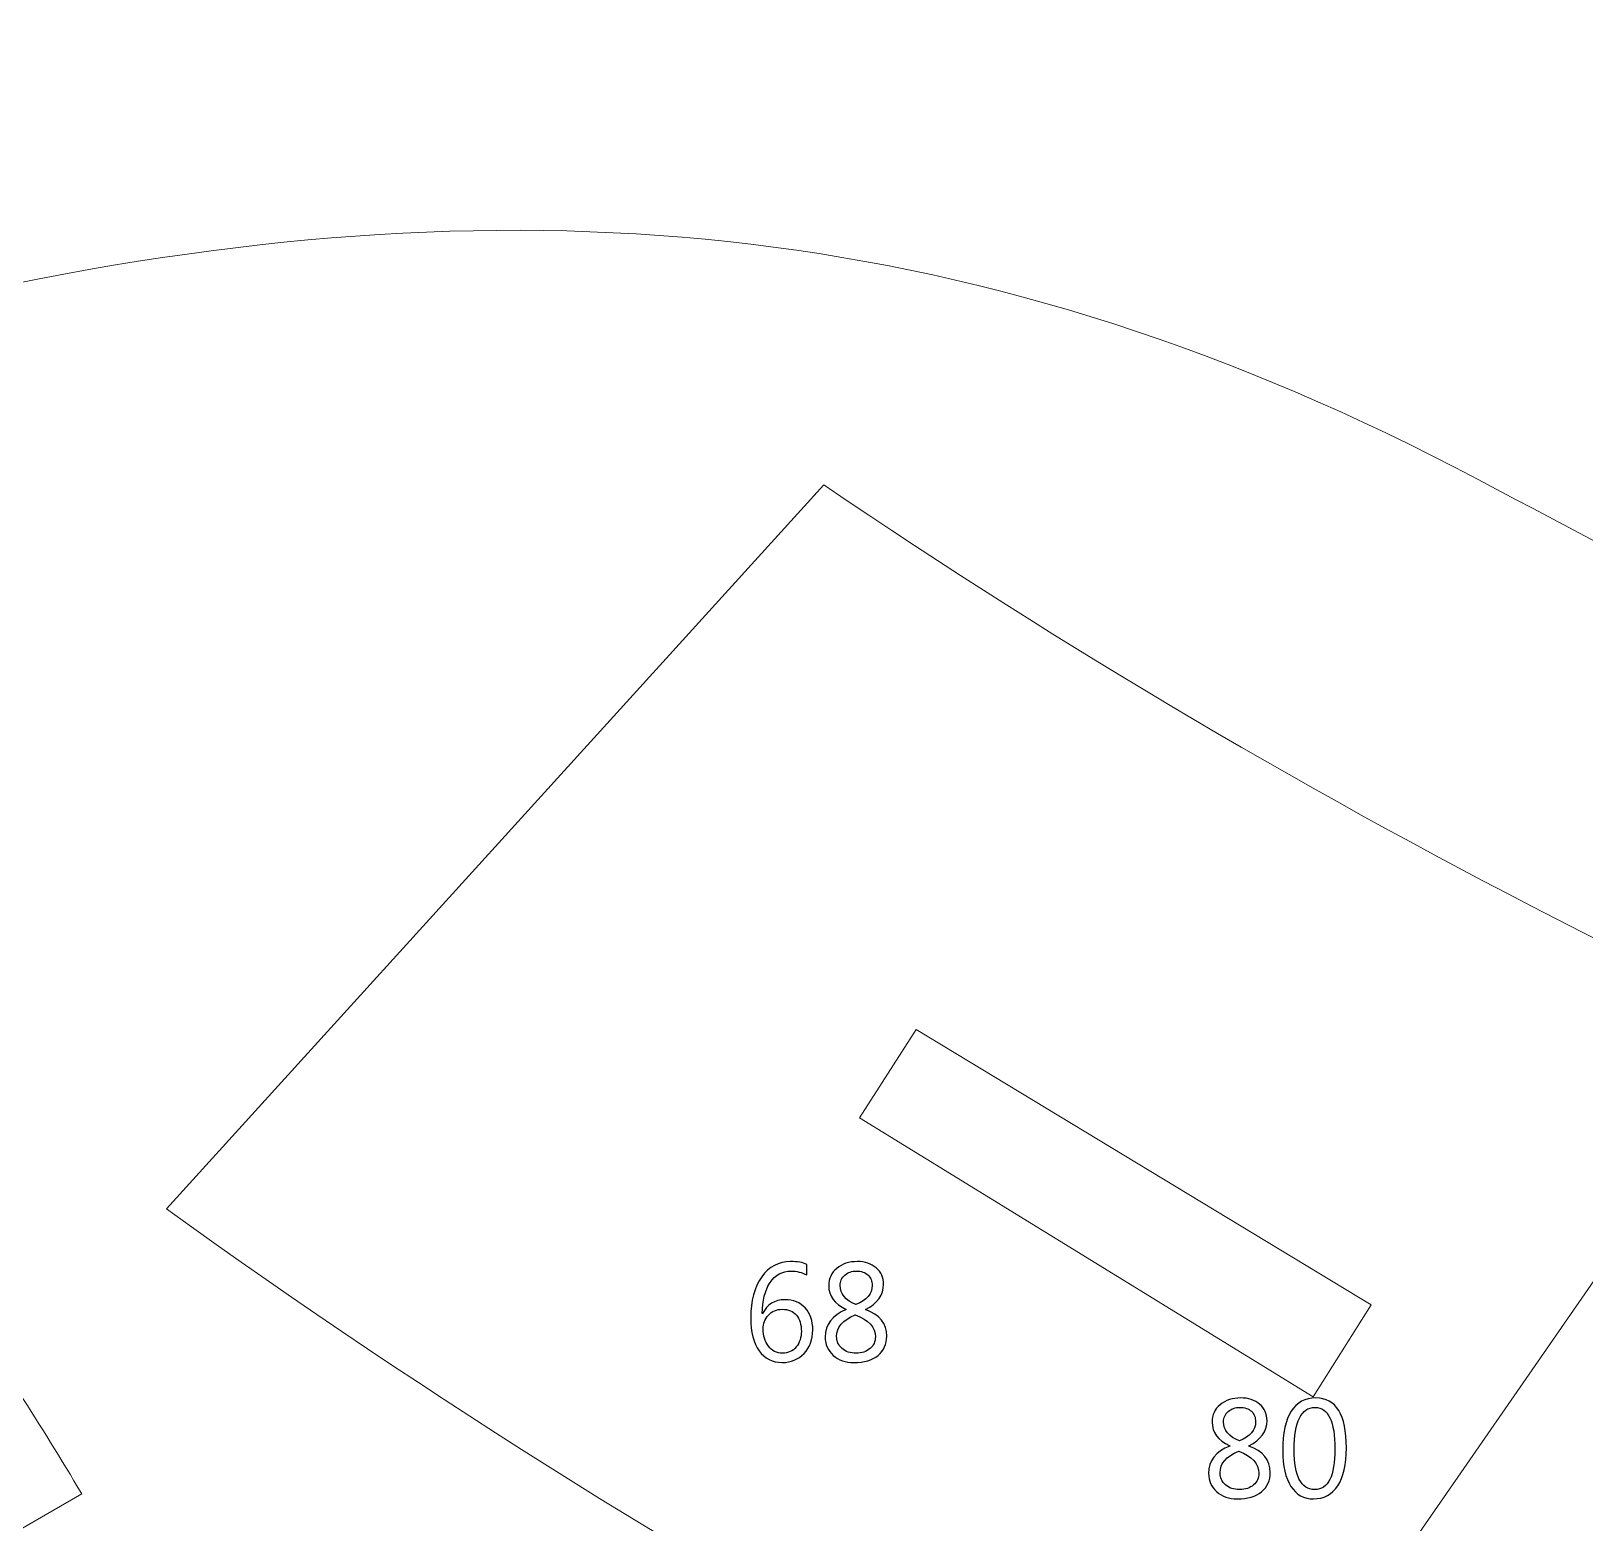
# Model space of a CAD drawing. Header units: centimetres. Extents: x -370 to 378, y -504 to 433.
# Drawn here: x 181.4 to 271.3, y -226.7 to -140.4 of the extents above; entities that cross this region are included whole.
import ezdxf

# ---------------------------------------------------------------- set-up
doc = ezdxf.new("R2010")
doc.units = ezdxf.units.CM
doc.header["$MEASUREMENT"] = 0
doc.layers.add('Camada 1', color=7, linetype='Continuous')
doc.layers.add('Camada 2', color=20, linetype='Continuous')

msp = doc.modelspace()

# ---------------------------------------------------------------- linework, layer by layer
at = {"layer": 'Camada 1', "lineweight": 9}
for points, knots in [([(137.092, -216.994), (136.747, -218.65), (136.257, -219.747), (135.38, -221.926), (135.38, -221.926), (133.431, -227.614), (132.317, -230.896), (138.351, -233.122), (138.351, -233.122), (141.451, -234.024), (144.06, -235.007), (146.264, -236.06), (146.264, -236.06), (157.279, -240.616), (157.806, -257.039), (153.585, -268.08), (153.585, -268.08), (150.554, -273.02), (154.874, -278.981), (158.998, -277.599), (158.998, -277.599), (158.998, -277.599), (200.265, -263.941), (200.265, -263.941), (200.265, -263.941), (199.078, -259.462), (197.865, -255.127), (196.269, -250.648), (196.269, -250.648), (196.269, -250.648), (185.917, -254.886), (185.917, -254.886), (185.917, -254.886), (185.917, -254.886), (183.87, -249.048), (183.87, -249.048), (183.87, -249.048), (183.87, -249.048), (194.175, -244.595), (194.175, -244.595), (194.175, -244.595), (191.937, -239.747), (190.018, -235.133), (187.54, -230.527), (187.54, -230.527), (187.54, -230.527), (176.891, -236.411), (176.891, -236.411), (176.891, -236.411), (176.891, -236.411), (173.702, -231.123), (173.702, -231.123), (173.702, -231.123), (173.702, -231.123), (184.284, -225.018), (184.284, -225.018), (184.284, -225.018), (181.856, -220.909), (179.557, -217.404), (176.995, -213.675), (176.995, -213.675), (176.995, -213.675), (167.179, -220.16), (167.179, -220.16), (167.179, -220.16), (167.179, -220.16), (163.824, -215.06), (163.824, -215.06), (163.824, -215.06), (163.824, -215.06), (173.043, -208.801), (173.043, -208.801), (173.043, -208.801), (170.304, -204.99), (167.76, -200.915), (165.239, -197.015), (165.239, -197.015), (165.239, -197.015), (155.176, -203.193), (155.176, -203.193), (155.176, -203.193), (155.176, -203.193), (152.45, -197.832), (152.45, -197.832), (152.45, -197.832), (152.45, -197.832), (162.39, -191.311), (162.39, -191.311), (162.39, -191.311), (152.804, -172.431), (165.878, -158.086), (180.366, -155.011), (180.366, -155.011), (211.314, -148.782), (237.929, -151.582), (266.411, -167.057), (266.411, -167.057), (285.749, -177.065), (304.826, -189.023), (323.748, -201.054), (323.748, -201.054), (335.35, -207.339), (343.347, -213.505), (356.606, -218.034), (356.606, -218.034), (360.725, -219.302), (363.063, -220.054), (364.612, -219.24), (364.612, -219.24), (370.775, -209.269), (374.509, -194.548), (373.726, -161.441), (373.726, -161.441), (371.635, -132.939), (369.522, -118.894), (363.223, -108.982), (363.223, -108.982), (353.313, -103.395), (320.988, -104.417), (278.034, -108.67), (278.034, -108.67), (248.048, -110.894), (216.683, -116.658), (183.577, -116.118), (183.577, -116.118), (168.638, -115.637), (157.286, -96.321), (142.69, -74.245), (142.69, -74.245), (134.772, -75.548), (128.308, -74.266), (124.069, -70.649), (124.069, -70.649), (119.968, -66.642), (117.668, -61.901), (117.752, -56.295), (117.752, -56.295), (117.77, -54.695), (116.652, -54.108), (114.878, -54.751), (114.878, -54.751), (93.424, -59.156), (73.077, -61.647), (54.348, -61.505), (54.348, -61.505), (54.348, -61.505), (41.999, -61.728), (41.999, -61.728), (41.999, -61.728), (24.956, -62.047), (14.48, -65.235), (11.762, -75.846), (11.762, -75.846), (11.133, -78.934), (11.272, -99.766), (11.242, -103.774), (11.242, -103.774), (11.242, -103.774), (11.31, -145.737), (11.31, -145.737), (11.31, -145.737), (11.31, -145.737), (50.232, -145.79), (50.232, -145.79), (50.232, -145.79), (50.232, -145.79), (50.173, -151.987), (50.173, -151.987), (50.173, -151.987), (50.173, -151.987), (11.302, -152.094), (11.302, -152.094), (11.302, -152.094), (11.302, -152.094), (11.481, -204.326), (11.481, -204.326), (11.481, -204.326), (11.481, -204.326), (22.704, -205.453), (22.704, -205.453), (22.704, -205.453), (22.704, -205.453), (28.161, -174.841), (28.161, -174.841), (28.161, -174.841), (28.161, -174.841), (62.988, -179.989), (62.988, -179.989), (62.988, -179.989), (62.988, -179.989), (57.26, -209.486), (57.26, -209.486), (57.26, -209.486), (57.26, -209.486), (75.57, -211.37), (75.57, -211.37), (75.57, -211.37), (75.655, -204.056), (76.501, -197.096), (78.324, -190.655), (78.324, -190.655), (80.78, -182.139), (83.802, -175.713), (88.304, -174.252), (88.304, -174.252), (88.304, -174.252), (125.029, -174.256), (125.029, -174.256), (125.029, -174.256), (127.647, -174.394), (128.823, -178.592), (127.957, -185.147), (127.957, -185.147), (127.266, -192.248), (122.328, -198.12), (119.676, -205.561), (119.676, -205.561), (117.92, -210.487), (118.364, -211.438), (122.255, -211.412), (122.255, -211.412), (122.255, -211.412), (134.399, -211.353), (134.399, -211.353), (134.399, -211.353), (136.027, -211.873), (137.523, -213.983), (137.092, -216.994)], [0, 0, 0, 0, 0.017241, 0.017241, 0.017241, 0.017241, 0.034483, 0.034483, 0.034483, 0.034483, 0.051724, 0.051724, 0.051724, 0.051724, 0.068966, 0.068966, 0.068966, 0.068966, 0.086207, 0.086207, 0.086207, 0.086207, 0.103448, 0.103448, 0.103448, 0.103448, 0.12069, 0.12069, 0.12069, 0.12069, 0.137931, 0.137931, 0.137931, 0.137931, 0.155172, 0.155172, 0.155172, 0.155172, 0.172414, 0.172414, 0.172414, 0.172414, 0.189655, 0.189655, 0.189655, 0.189655, 0.206897, 0.206897, 0.206897, 0.206897, 0.224138, 0.224138, 0.224138, 0.224138, 0.241379, 0.241379, 0.241379, 0.241379, 0.258621, 0.258621, 0.258621, 0.258621, 0.275862, 0.275862, 0.275862, 0.275862, 0.293103, 0.293103, 0.293103, 0.293103, 0.310345, 0.310345, 0.310345, 0.310345, 0.327586, 0.327586, 0.327586, 0.327586, 0.344828, 0.344828, 0.344828, 0.344828, 0.362069, 0.362069, 0.362069, 0.362069, 0.37931, 0.37931, 0.37931, 0.37931, 0.396552, 0.396552, 0.396552, 0.396552, 0.413793, 0.413793, 0.413793, 0.413793, 0.431034, 0.431034, 0.431034, 0.431034, 0.448276, 0.448276, 0.448276, 0.448276, 0.465517, 0.465517, 0.465517, 0.465517, 0.482759, 0.482759, 0.482759, 0.482759, 0.5, 0.5, 0.5, 0.5, 0.517241, 0.517241, 0.517241, 0.517241, 0.534483, 0.534483, 0.534483, 0.534483, 0.551724, 0.551724, 0.551724, 0.551724, 0.568966, 0.568966, 0.568966, 0.568966, 0.586207, 0.586207, 0.586207, 0.586207, 0.603448, 0.603448, 0.603448, 0.603448, 0.62069, 0.62069, 0.62069, 0.62069, 0.637931, 0.637931, 0.637931, 0.637931, 0.655172, 0.655172, 0.655172, 0.655172, 0.672414, 0.672414, 0.672414, 0.672414, 0.689655, 0.689655, 0.689655, 0.689655, 0.706897, 0.706897, 0.706897, 0.706897, 0.724138, 0.724138, 0.724138, 0.724138, 0.741379, 0.741379, 0.741379, 0.741379, 0.758621, 0.758621, 0.758621, 0.758621, 0.775862, 0.775862, 0.775862, 0.775862, 0.793103, 0.793103, 0.793103, 0.793103, 0.810345, 0.810345, 0.810345, 0.810345, 0.827586, 0.827586, 0.827586, 0.827586, 0.844828, 0.844828, 0.844828, 0.844828, 0.862069, 0.862069, 0.862069, 0.862069, 0.87931, 0.87931, 0.87931, 0.87931, 0.896552, 0.896552, 0.896552, 0.896552, 0.913793, 0.913793, 0.913793, 0.913793, 0.931034, 0.931034, 0.931034, 0.931034, 0.948276, 0.948276, 0.948276, 0.948276, 0.965517, 0.965517, 0.965517, 0.965517, 1, 1, 1, 1]), ([(189.19, -208.53), (189.19, -208.53), (227.209, -166.637), (227.209, -166.637), (227.209, -166.637), (255.07, -185.612), (285.69, -201.09), (318.937, -213.235), (318.937, -213.235), (318.937, -213.235), (311.45, -225.852), (311.45, -225.852), (311.45, -225.852), (311.45, -225.852), (274.34, -208.978), (274.34, -208.978), (274.34, -208.978), (274.34, -208.978), (257.935, -232.647), (257.935, -232.647), (257.935, -232.647), (257.935, -232.647), (297.519, -250.973), (297.519, -250.973), (297.519, -250.973), (297.519, -250.973), (290.919, -262.567), (290.919, -262.567), (290.919, -262.567), (253.512, -248.793), (219.777, -230.569), (189.19, -208.53)], [0, 0, 0, 0, 0.111111, 0.111111, 0.111111, 0.111111, 0.222222, 0.222222, 0.222222, 0.222222, 0.333333, 0.333333, 0.333333, 0.333333, 0.444444, 0.444444, 0.444444, 0.444444, 0.555556, 0.555556, 0.555556, 0.555556, 0.666667, 0.666667, 0.666667, 0.666667, 0.777778, 0.777778, 0.777778, 0.777778, 1, 1, 1, 1]), ([(232.567, -198.149), (232.567, -198.149), (229.273, -203.252), (229.273, -203.252), (229.273, -203.252), (229.273, -203.252), (255.52, -219.395), (255.52, -219.395), (255.52, -219.395), (255.52, -219.395), (258.883, -214.083), (258.883, -214.083), (258.883, -214.083), (258.883, -214.083), (232.567, -198.149), (232.567, -198.149)], [0, 0, 0, 0, 0.2, 0.2, 0.2, 0.2, 0.4, 0.4, 0.4, 0.4, 0.6, 0.6, 0.6, 0.6, 1, 1, 1, 1])]:
    msp.add_open_spline(points, degree=3, knots=knots, dxfattribs=at)
at = {"layer": 'Camada 2'}
for points, knots in [([(226.231, -211.736), (226.231, -211.736), (226.231, -212.348), (226.231, -212.348), (226.231, -212.348), (225.939, -212.199), (225.633, -212.123), (225.31, -212.123), (225.31, -212.123), (224.81, -212.123), (224.41, -212.347), (224.108, -212.793), (224.108, -212.793), (223.809, -213.239), (223.658, -213.837), (223.658, -214.586), (223.658, -214.586), (223.658, -214.586), (223.674, -214.586), (223.674, -214.586), (223.674, -214.586), (223.936, -214.052), (224.367, -213.785), (224.965, -213.785), (224.965, -213.785), (225.458, -213.785), (225.849, -213.943), (226.141, -214.259), (226.141, -214.259), (226.432, -214.576), (226.578, -215), (226.578, -215.531), (226.578, -215.531), (226.578, -216.085), (226.411, -216.538), (226.078, -216.888), (226.078, -216.888), (225.744, -217.239), (225.321, -217.414), (224.807, -217.414), (224.807, -217.414), (224.24, -217.414), (223.795, -217.188), (223.473, -216.736), (223.473, -216.736), (223.15, -216.285), (222.989, -215.65), (222.989, -214.833), (222.989, -214.833), (222.989, -213.843), (223.2, -213.052), (223.622, -212.462), (223.622, -212.462), (224.044, -211.871), (224.602, -211.575), (225.294, -211.575), (225.294, -211.575), (225.688, -211.575), (226, -211.629), (226.231, -211.736)], [0, 0, 0, 0, 0.0625, 0.0625, 0.0625, 0.0625, 0.125, 0.125, 0.125, 0.125, 0.1875, 0.1875, 0.1875, 0.1875, 0.25, 0.25, 0.25, 0.25, 0.3125, 0.3125, 0.3125, 0.3125, 0.375, 0.375, 0.375, 0.375, 0.4375, 0.4375, 0.4375, 0.4375, 0.5, 0.5, 0.5, 0.5, 0.5625, 0.5625, 0.5625, 0.5625, 0.625, 0.625, 0.625, 0.625, 0.6875, 0.6875, 0.6875, 0.6875, 0.75, 0.75, 0.75, 0.75, 0.8125, 0.8125, 0.8125, 0.8125, 0.875, 0.875, 0.875, 0.875, 1, 1, 1, 1]), ([(228.513, -214.357), (228.513, -214.357), (228.513, -214.341), (228.513, -214.341), (228.513, -214.341), (227.836, -214.027), (227.497, -213.57), (227.497, -212.97), (227.497, -212.97), (227.497, -212.563), (227.652, -212.228), (227.962, -211.967), (227.962, -211.967), (228.273, -211.706), (228.672, -211.575), (229.161, -211.575), (229.161, -211.575), (229.602, -211.575), (229.965, -211.697), (230.248, -211.942), (230.248, -211.942), (230.532, -212.187), (230.674, -212.5), (230.674, -212.883), (230.674, -212.883), (230.674, -213.509), (230.325, -213.994), (229.626, -214.341), (229.626, -214.341), (229.626, -214.341), (229.626, -214.357), (229.626, -214.357), (229.626, -214.357), (230.449, -214.652), (230.86, -215.161), (230.86, -215.886), (230.86, -215.886), (230.86, -216.353), (230.692, -216.724), (230.356, -217), (230.356, -217), (230.021, -217.275), (229.553, -217.414), (228.955, -217.414), (228.955, -217.414), (228.473, -217.414), (228.076, -217.277), (227.763, -217.004), (227.763, -217.004), (227.451, -216.731), (227.295, -216.376), (227.295, -215.941), (227.295, -215.941), (227.295, -215.216), (227.701, -214.688), (228.513, -214.357)], [0, 0, 0, 0, 0.066667, 0.066667, 0.066667, 0.066667, 0.133333, 0.133333, 0.133333, 0.133333, 0.2, 0.2, 0.2, 0.2, 0.266667, 0.266667, 0.266667, 0.266667, 0.333333, 0.333333, 0.333333, 0.333333, 0.4, 0.4, 0.4, 0.4, 0.466667, 0.466667, 0.466667, 0.466667, 0.533333, 0.533333, 0.533333, 0.533333, 0.6, 0.6, 0.6, 0.6, 0.666667, 0.666667, 0.666667, 0.666667, 0.733333, 0.733333, 0.733333, 0.733333, 0.8, 0.8, 0.8, 0.8, 0.866667, 0.866667, 0.866667, 0.866667, 1, 1, 1, 1]), ([(230.013, -212.964), (230.013, -212.703), (229.931, -212.498), (229.769, -212.348), (229.769, -212.348), (229.606, -212.199), (229.383, -212.123), (229.102, -212.123), (229.102, -212.123), (228.838, -212.123), (228.615, -212.201), (228.432, -212.359), (228.432, -212.359), (228.25, -212.515), (228.158, -212.713), (228.158, -212.955), (228.158, -212.955), (228.158, -213.447), (228.465, -213.817), (229.078, -214.067), (229.078, -214.067), (229.701, -213.809), (230.013, -213.442), (230.013, -212.964)], [0, 0, 0, 0, 0.142857, 0.142857, 0.142857, 0.142857, 0.285714, 0.285714, 0.285714, 0.285714, 0.428571, 0.428571, 0.428571, 0.428571, 0.571429, 0.571429, 0.571429, 0.571429, 0.714286, 0.714286, 0.714286, 0.714286, 1, 1, 1, 1]), ([(224.821, -214.333), (224.487, -214.333), (224.217, -214.446), (224.01, -214.672), (224.01, -214.672), (223.802, -214.899), (223.698, -215.165), (223.698, -215.473), (223.698, -215.473), (223.698, -215.86), (223.802, -216.189), (224.008, -216.464), (224.008, -216.464), (224.213, -216.736), (224.487, -216.874), (224.829, -216.874), (224.829, -216.874), (225.154, -216.874), (225.418, -216.754), (225.617, -216.516), (225.617, -216.516), (225.817, -216.278), (225.916, -215.977), (225.916, -215.611), (225.916, -215.611), (225.916, -215.211), (225.821, -214.899), (225.629, -214.672), (225.629, -214.672), (225.436, -214.446), (225.168, -214.333), (224.821, -214.333)], [0, 0, 0, 0, 0.111111, 0.111111, 0.111111, 0.111111, 0.222222, 0.222222, 0.222222, 0.222222, 0.333333, 0.333333, 0.333333, 0.333333, 0.444444, 0.444444, 0.444444, 0.444444, 0.555556, 0.555556, 0.555556, 0.555556, 0.666667, 0.666667, 0.666667, 0.666667, 0.777778, 0.777778, 0.777778, 0.777778, 1, 1, 1, 1]), ([(229.035, -214.664), (228.316, -214.95), (227.957, -215.367), (227.957, -215.911), (227.957, -215.911), (227.957, -216.192), (228.061, -216.423), (228.27, -216.603), (228.27, -216.603), (228.478, -216.783), (228.752, -216.874), (229.094, -216.874), (229.094, -216.874), (229.419, -216.874), (229.684, -216.785), (229.889, -216.607), (229.889, -216.607), (230.095, -216.43), (230.199, -216.205), (230.199, -215.934), (230.199, -215.934), (230.199, -215.367), (229.81, -214.942), (229.035, -214.664)], [0, 0, 0, 0, 0.142857, 0.142857, 0.142857, 0.142857, 0.285714, 0.285714, 0.285714, 0.285714, 0.428571, 0.428571, 0.428571, 0.428571, 0.571429, 0.571429, 0.571429, 0.571429, 0.714286, 0.714286, 0.714286, 0.714286, 1, 1, 1, 1]), ([(250.697, -222.245), (250.697, -222.245), (250.697, -222.229), (250.697, -222.229), (250.697, -222.229), (250.019, -221.914), (249.681, -221.457), (249.681, -220.858), (249.681, -220.858), (249.681, -220.45), (249.835, -220.116), (250.146, -219.855), (250.146, -219.855), (250.456, -219.593), (250.855, -219.462), (251.345, -219.462), (251.345, -219.462), (251.786, -219.462), (252.148, -219.585), (252.432, -219.829), (252.432, -219.829), (252.716, -220.074), (252.858, -220.387), (252.858, -220.77), (252.858, -220.77), (252.858, -221.397), (252.509, -221.882), (251.81, -222.229), (251.81, -222.229), (251.81, -222.229), (251.81, -222.245), (251.81, -222.245), (251.81, -222.245), (252.632, -222.539), (253.044, -223.049), (253.044, -223.773), (253.044, -223.773), (253.044, -224.241), (252.876, -224.612), (252.54, -224.887), (252.54, -224.887), (252.205, -225.163), (251.737, -225.301), (251.139, -225.301), (251.139, -225.301), (250.656, -225.301), (250.26, -225.164), (249.947, -224.891), (249.947, -224.891), (249.635, -224.619), (249.479, -224.264), (249.479, -223.828), (249.479, -223.828), (249.479, -223.104), (249.885, -222.575), (250.697, -222.245)], [0, 0, 0, 0, 0.066667, 0.066667, 0.066667, 0.066667, 0.133333, 0.133333, 0.133333, 0.133333, 0.2, 0.2, 0.2, 0.2, 0.266667, 0.266667, 0.266667, 0.266667, 0.333333, 0.333333, 0.333333, 0.333333, 0.4, 0.4, 0.4, 0.4, 0.466667, 0.466667, 0.466667, 0.466667, 0.533333, 0.533333, 0.533333, 0.533333, 0.6, 0.6, 0.6, 0.6, 0.666667, 0.666667, 0.666667, 0.666667, 0.733333, 0.733333, 0.733333, 0.733333, 0.8, 0.8, 0.8, 0.8, 0.866667, 0.866667, 0.866667, 0.866667, 1, 1, 1, 1]), ([(252.197, -220.851), (252.197, -220.59), (252.115, -220.386), (251.952, -220.235), (251.952, -220.235), (251.79, -220.086), (251.566, -220.011), (251.286, -220.011), (251.286, -220.011), (251.022, -220.011), (250.799, -220.089), (250.616, -220.246), (250.616, -220.246), (250.433, -220.402), (250.342, -220.601), (250.342, -220.843), (250.342, -220.843), (250.342, -221.335), (250.648, -221.704), (251.261, -221.954), (251.261, -221.954), (251.885, -221.696), (252.197, -221.33), (252.197, -220.851)], [0, 0, 0, 0, 0.142857, 0.142857, 0.142857, 0.142857, 0.285714, 0.285714, 0.285714, 0.285714, 0.428571, 0.428571, 0.428571, 0.428571, 0.571429, 0.571429, 0.571429, 0.571429, 0.714286, 0.714286, 0.714286, 0.714286, 1, 1, 1, 1]), ([(255.549, -225.301), (254.99, -225.301), (254.553, -225.061), (254.24, -224.581), (254.24, -224.581), (253.927, -224.1), (253.769, -223.405), (253.769, -222.496), (253.769, -222.496), (253.769, -221.497), (253.933, -220.743), (254.26, -220.231), (254.26, -220.231), (254.587, -219.719), (255.058, -219.462), (255.675, -219.462), (255.675, -219.462), (256.857, -219.462), (257.447, -220.428), (257.447, -222.358), (257.447, -222.358), (257.447, -223.315), (257.28, -224.043), (256.947, -224.547), (256.947, -224.547), (256.614, -225.05), (256.147, -225.301), (255.549, -225.301)], [0, 0, 0, 0, 0.125, 0.125, 0.125, 0.125, 0.25, 0.25, 0.25, 0.25, 0.375, 0.375, 0.375, 0.375, 0.5, 0.5, 0.5, 0.5, 0.625, 0.625, 0.625, 0.625, 0.75, 0.75, 0.75, 0.75, 1, 1, 1, 1]), ([(255.639, -220.011), (254.834, -220.011), (254.431, -220.83), (254.431, -222.467), (254.431, -222.467), (254.431, -223.996), (254.826, -224.761), (255.616, -224.761), (255.616, -224.761), (256.396, -224.761), (256.786, -223.983), (256.786, -222.428), (256.786, -222.428), (256.786, -220.816), (256.404, -220.011), (255.639, -220.011)], [0, 0, 0, 0, 0.2, 0.2, 0.2, 0.2, 0.4, 0.4, 0.4, 0.4, 0.6, 0.6, 0.6, 0.6, 1, 1, 1, 1]), ([(251.218, -222.551), (250.499, -222.838), (250.14, -223.254), (250.14, -223.799), (250.14, -223.799), (250.14, -224.079), (250.245, -224.311), (250.454, -224.491), (250.454, -224.491), (250.662, -224.671), (250.936, -224.761), (251.278, -224.761), (251.278, -224.761), (251.603, -224.761), (251.867, -224.672), (252.073, -224.495), (252.073, -224.495), (252.279, -224.317), (252.382, -224.093), (252.382, -223.821), (252.382, -223.821), (252.382, -223.254), (251.994, -222.83), (251.218, -222.551)], [0, 0, 0, 0, 0.142857, 0.142857, 0.142857, 0.142857, 0.285714, 0.285714, 0.285714, 0.285714, 0.428571, 0.428571, 0.428571, 0.428571, 0.571429, 0.571429, 0.571429, 0.571429, 0.714286, 0.714286, 0.714286, 0.714286, 1, 1, 1, 1])]:
    msp.add_open_spline(points, degree=3, knots=knots, dxfattribs=at)
at = {"layer": 'Camada 2', "lineweight": 9}
for points, knots in [([(226.231, -211.736), (226.231, -211.736), (226.231, -212.348), (226.231, -212.348), (226.231, -212.348), (225.939, -212.199), (225.633, -212.123), (225.31, -212.123), (225.31, -212.123), (224.81, -212.123), (224.41, -212.347), (224.108, -212.793), (224.108, -212.793), (223.809, -213.239), (223.658, -213.837), (223.658, -214.586), (223.658, -214.586), (223.658, -214.586), (223.674, -214.586), (223.674, -214.586), (223.674, -214.586), (223.936, -214.052), (224.367, -213.785), (224.965, -213.785), (224.965, -213.785), (225.458, -213.785), (225.849, -213.943), (226.141, -214.259), (226.141, -214.259), (226.432, -214.576), (226.578, -215), (226.578, -215.531), (226.578, -215.531), (226.578, -216.085), (226.411, -216.538), (226.078, -216.888), (226.078, -216.888), (225.744, -217.239), (225.321, -217.414), (224.807, -217.414), (224.807, -217.414), (224.24, -217.414), (223.795, -217.188), (223.473, -216.736), (223.473, -216.736), (223.15, -216.285), (222.989, -215.65), (222.989, -214.833), (222.989, -214.833), (222.989, -213.843), (223.2, -213.052), (223.622, -212.462), (223.622, -212.462), (224.044, -211.871), (224.602, -211.575), (225.294, -211.575), (225.294, -211.575), (225.688, -211.575), (226, -211.629), (226.231, -211.736)], [0, 0, 0, 0, 0.0625, 0.0625, 0.0625, 0.0625, 0.125, 0.125, 0.125, 0.125, 0.1875, 0.1875, 0.1875, 0.1875, 0.25, 0.25, 0.25, 0.25, 0.3125, 0.3125, 0.3125, 0.3125, 0.375, 0.375, 0.375, 0.375, 0.4375, 0.4375, 0.4375, 0.4375, 0.5, 0.5, 0.5, 0.5, 0.5625, 0.5625, 0.5625, 0.5625, 0.625, 0.625, 0.625, 0.625, 0.6875, 0.6875, 0.6875, 0.6875, 0.75, 0.75, 0.75, 0.75, 0.8125, 0.8125, 0.8125, 0.8125, 0.875, 0.875, 0.875, 0.875, 1, 1, 1, 1]), ([(228.513, -214.357), (228.513, -214.357), (228.513, -214.341), (228.513, -214.341), (228.513, -214.341), (227.836, -214.027), (227.497, -213.57), (227.497, -212.97), (227.497, -212.97), (227.497, -212.563), (227.652, -212.228), (227.962, -211.967), (227.962, -211.967), (228.273, -211.706), (228.672, -211.575), (229.161, -211.575), (229.161, -211.575), (229.602, -211.575), (229.965, -211.697), (230.248, -211.942), (230.248, -211.942), (230.532, -212.187), (230.674, -212.5), (230.674, -212.883), (230.674, -212.883), (230.674, -213.509), (230.325, -213.994), (229.626, -214.341), (229.626, -214.341), (229.626, -214.341), (229.626, -214.357), (229.626, -214.357), (229.626, -214.357), (230.449, -214.652), (230.86, -215.161), (230.86, -215.886), (230.86, -215.886), (230.86, -216.353), (230.692, -216.724), (230.356, -217), (230.356, -217), (230.021, -217.275), (229.553, -217.414), (228.955, -217.414), (228.955, -217.414), (228.473, -217.414), (228.076, -217.277), (227.763, -217.004), (227.763, -217.004), (227.451, -216.731), (227.295, -216.376), (227.295, -215.941), (227.295, -215.941), (227.295, -215.216), (227.701, -214.688), (228.513, -214.357)], [0, 0, 0, 0, 0.066667, 0.066667, 0.066667, 0.066667, 0.133333, 0.133333, 0.133333, 0.133333, 0.2, 0.2, 0.2, 0.2, 0.266667, 0.266667, 0.266667, 0.266667, 0.333333, 0.333333, 0.333333, 0.333333, 0.4, 0.4, 0.4, 0.4, 0.466667, 0.466667, 0.466667, 0.466667, 0.533333, 0.533333, 0.533333, 0.533333, 0.6, 0.6, 0.6, 0.6, 0.666667, 0.666667, 0.666667, 0.666667, 0.733333, 0.733333, 0.733333, 0.733333, 0.8, 0.8, 0.8, 0.8, 0.866667, 0.866667, 0.866667, 0.866667, 1, 1, 1, 1]), ([(230.013, -212.964), (230.013, -212.703), (229.931, -212.498), (229.769, -212.348), (229.769, -212.348), (229.606, -212.199), (229.383, -212.123), (229.102, -212.123), (229.102, -212.123), (228.838, -212.123), (228.615, -212.201), (228.432, -212.359), (228.432, -212.359), (228.25, -212.515), (228.158, -212.713), (228.158, -212.955), (228.158, -212.955), (228.158, -213.447), (228.465, -213.817), (229.078, -214.067), (229.078, -214.067), (229.701, -213.809), (230.013, -213.442), (230.013, -212.964)], [0, 0, 0, 0, 0.142857, 0.142857, 0.142857, 0.142857, 0.285714, 0.285714, 0.285714, 0.285714, 0.428571, 0.428571, 0.428571, 0.428571, 0.571429, 0.571429, 0.571429, 0.571429, 0.714286, 0.714286, 0.714286, 0.714286, 1, 1, 1, 1]), ([(224.821, -214.333), (224.487, -214.333), (224.217, -214.446), (224.01, -214.672), (224.01, -214.672), (223.802, -214.899), (223.698, -215.165), (223.698, -215.473), (223.698, -215.473), (223.698, -215.86), (223.802, -216.189), (224.008, -216.464), (224.008, -216.464), (224.213, -216.736), (224.487, -216.874), (224.829, -216.874), (224.829, -216.874), (225.154, -216.874), (225.418, -216.754), (225.617, -216.516), (225.617, -216.516), (225.817, -216.278), (225.916, -215.977), (225.916, -215.611), (225.916, -215.611), (225.916, -215.211), (225.821, -214.899), (225.629, -214.672), (225.629, -214.672), (225.436, -214.446), (225.168, -214.333), (224.821, -214.333)], [0, 0, 0, 0, 0.111111, 0.111111, 0.111111, 0.111111, 0.222222, 0.222222, 0.222222, 0.222222, 0.333333, 0.333333, 0.333333, 0.333333, 0.444444, 0.444444, 0.444444, 0.444444, 0.555556, 0.555556, 0.555556, 0.555556, 0.666667, 0.666667, 0.666667, 0.666667, 0.777778, 0.777778, 0.777778, 0.777778, 1, 1, 1, 1]), ([(229.035, -214.664), (228.316, -214.95), (227.957, -215.367), (227.957, -215.911), (227.957, -215.911), (227.957, -216.192), (228.061, -216.423), (228.27, -216.603), (228.27, -216.603), (228.478, -216.783), (228.752, -216.874), (229.094, -216.874), (229.094, -216.874), (229.419, -216.874), (229.684, -216.785), (229.889, -216.607), (229.889, -216.607), (230.095, -216.43), (230.199, -216.205), (230.199, -215.934), (230.199, -215.934), (230.199, -215.367), (229.81, -214.942), (229.035, -214.664)], [0, 0, 0, 0, 0.142857, 0.142857, 0.142857, 0.142857, 0.285714, 0.285714, 0.285714, 0.285714, 0.428571, 0.428571, 0.428571, 0.428571, 0.571429, 0.571429, 0.571429, 0.571429, 0.714286, 0.714286, 0.714286, 0.714286, 1, 1, 1, 1]), ([(250.697, -222.245), (250.697, -222.245), (250.697, -222.229), (250.697, -222.229), (250.697, -222.229), (250.019, -221.914), (249.681, -221.457), (249.681, -220.858), (249.681, -220.858), (249.681, -220.45), (249.835, -220.116), (250.146, -219.855), (250.146, -219.855), (250.456, -219.593), (250.855, -219.462), (251.345, -219.462), (251.345, -219.462), (251.786, -219.462), (252.148, -219.585), (252.432, -219.829), (252.432, -219.829), (252.716, -220.074), (252.858, -220.387), (252.858, -220.77), (252.858, -220.77), (252.858, -221.397), (252.509, -221.882), (251.81, -222.229), (251.81, -222.229), (251.81, -222.229), (251.81, -222.245), (251.81, -222.245), (251.81, -222.245), (252.632, -222.539), (253.044, -223.049), (253.044, -223.773), (253.044, -223.773), (253.044, -224.241), (252.876, -224.612), (252.54, -224.887), (252.54, -224.887), (252.205, -225.163), (251.737, -225.301), (251.139, -225.301), (251.139, -225.301), (250.656, -225.301), (250.26, -225.164), (249.947, -224.891), (249.947, -224.891), (249.635, -224.619), (249.479, -224.264), (249.479, -223.828), (249.479, -223.828), (249.479, -223.104), (249.885, -222.575), (250.697, -222.245)], [0, 0, 0, 0, 0.066667, 0.066667, 0.066667, 0.066667, 0.133333, 0.133333, 0.133333, 0.133333, 0.2, 0.2, 0.2, 0.2, 0.266667, 0.266667, 0.266667, 0.266667, 0.333333, 0.333333, 0.333333, 0.333333, 0.4, 0.4, 0.4, 0.4, 0.466667, 0.466667, 0.466667, 0.466667, 0.533333, 0.533333, 0.533333, 0.533333, 0.6, 0.6, 0.6, 0.6, 0.666667, 0.666667, 0.666667, 0.666667, 0.733333, 0.733333, 0.733333, 0.733333, 0.8, 0.8, 0.8, 0.8, 0.866667, 0.866667, 0.866667, 0.866667, 1, 1, 1, 1]), ([(252.197, -220.851), (252.197, -220.59), (252.115, -220.386), (251.952, -220.235), (251.952, -220.235), (251.79, -220.086), (251.566, -220.011), (251.286, -220.011), (251.286, -220.011), (251.022, -220.011), (250.799, -220.089), (250.616, -220.246), (250.616, -220.246), (250.433, -220.402), (250.342, -220.601), (250.342, -220.843), (250.342, -220.843), (250.342, -221.335), (250.648, -221.704), (251.261, -221.954), (251.261, -221.954), (251.885, -221.696), (252.197, -221.33), (252.197, -220.851)], [0, 0, 0, 0, 0.142857, 0.142857, 0.142857, 0.142857, 0.285714, 0.285714, 0.285714, 0.285714, 0.428571, 0.428571, 0.428571, 0.428571, 0.571429, 0.571429, 0.571429, 0.571429, 0.714286, 0.714286, 0.714286, 0.714286, 1, 1, 1, 1]), ([(255.549, -225.301), (254.99, -225.301), (254.553, -225.061), (254.24, -224.581), (254.24, -224.581), (253.927, -224.1), (253.769, -223.405), (253.769, -222.496), (253.769, -222.496), (253.769, -221.497), (253.933, -220.743), (254.26, -220.231), (254.26, -220.231), (254.587, -219.719), (255.058, -219.462), (255.675, -219.462), (255.675, -219.462), (256.857, -219.462), (257.447, -220.428), (257.447, -222.358), (257.447, -222.358), (257.447, -223.315), (257.28, -224.043), (256.947, -224.547), (256.947, -224.547), (256.614, -225.05), (256.147, -225.301), (255.549, -225.301)], [0, 0, 0, 0, 0.125, 0.125, 0.125, 0.125, 0.25, 0.25, 0.25, 0.25, 0.375, 0.375, 0.375, 0.375, 0.5, 0.5, 0.5, 0.5, 0.625, 0.625, 0.625, 0.625, 0.75, 0.75, 0.75, 0.75, 1, 1, 1, 1]), ([(255.639, -220.011), (254.834, -220.011), (254.431, -220.83), (254.431, -222.467), (254.431, -222.467), (254.431, -223.996), (254.826, -224.761), (255.616, -224.761), (255.616, -224.761), (256.396, -224.761), (256.786, -223.983), (256.786, -222.428), (256.786, -222.428), (256.786, -220.816), (256.404, -220.011), (255.639, -220.011)], [0, 0, 0, 0, 0.2, 0.2, 0.2, 0.2, 0.4, 0.4, 0.4, 0.4, 0.6, 0.6, 0.6, 0.6, 1, 1, 1, 1]), ([(251.218, -222.551), (250.499, -222.838), (250.14, -223.254), (250.14, -223.799), (250.14, -223.799), (250.14, -224.079), (250.245, -224.311), (250.454, -224.491), (250.454, -224.491), (250.662, -224.671), (250.936, -224.761), (251.278, -224.761), (251.278, -224.761), (251.603, -224.761), (251.867, -224.672), (252.073, -224.495), (252.073, -224.495), (252.279, -224.317), (252.382, -224.093), (252.382, -223.821), (252.382, -223.821), (252.382, -223.254), (251.994, -222.83), (251.218, -222.551)], [0, 0, 0, 0, 0.142857, 0.142857, 0.142857, 0.142857, 0.285714, 0.285714, 0.285714, 0.285714, 0.428571, 0.428571, 0.428571, 0.428571, 0.571429, 0.571429, 0.571429, 0.571429, 0.714286, 0.714286, 0.714286, 0.714286, 1, 1, 1, 1])]:
    msp.add_open_spline(points, degree=3, knots=knots, dxfattribs=at)

doc.saveas('drawing.dxf')
